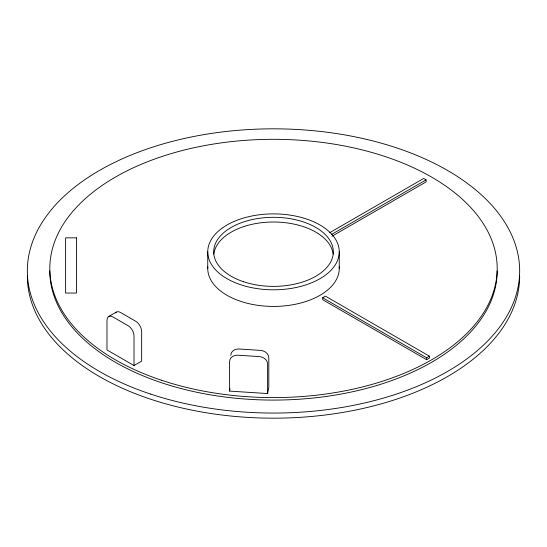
<?xml version="1.0" encoding="UTF-8"?>
<svg xmlns="http://www.w3.org/2000/svg" width="547" height="547" viewBox="0 0 547 547"><rect width="100%" height="100%" fill="white"/><g stroke="black" fill="none" stroke-linecap="round" stroke-linejoin="round"><path stroke-width="0.82" d="M230.807 355.29A8.362 6.79 11 0 1 239.121 349L260.495 350.388A8.362 6.79 11 0 1 268.809 357.752L268.809 387.351L267.606 393.56L229.596 391.098L230.048 388.767M108.703 316.501L116.354 312.084M329.547 232.783L423.658 178.452L426.099 179.86L426.099 181.912L331.988 236.242M331.25 234.615L426.099 179.86M134.015 365.54L134.015 335.94A8.362 4.827 60 0 0 128.101 325.697L112.887 316.918A8.362 4.827 60 0 0 106.973 320.33L106.973 349.93L134.015 365.54L141.659 361.129L141.659 331.53A8.362 4.827 60 0 0 135.745 321.28L120.531 312.501A8.362 4.827 60 0 0 115.41 312.959M322.662 297.746L325.431 296.153L429.402 356.179L429.402 358.121L426.633 359.714L322.662 299.688L322.662 297.746L426.633 357.779L429.402 356.179M426.633 357.779L426.633 359.714M339.256 251.839A65.756 37.962 0 0 1 240.625 284.72A65.756 37.962 0 0 1 240.625 218.964A65.756 37.962 0 0 1 339.256 251.839L339.256 268.454M267.606 393.56L267.606 363.96A8.362 6.79 11 0 0 259.292 356.589L237.911 355.208A8.362 6.79 11 0 0 229.596 361.499L229.596 391.098M207.744 251.839L207.744 268.454M519.65 276.057A246.15 142.111 0 0 1 273.5 418.175A246.15 142.111 0 0 1 27.35 276.057M497.182 270.943A223.682 129.14 0 0 1 273.5 400.083A223.682 129.14 0 0 1 49.818 270.943M339.195 266.813A65.756 37.962 0 0 1 273.5 306.423A65.756 37.962 0 0 1 207.805 266.813M213.836 254.095A59.814 34.536 0 0 1 273.5 222.014A59.814 34.536 0 0 1 333.164 254.095M76.436 237.842L65.619 237.842L65.619 293.048L76.436 293.048L76.436 237.842M150.425 394.018A246.15 142.111 0 0 0 519.65 270.943A246.15 142.111 0 0 0 150.425 147.868A246.15 142.111 0 0 0 150.425 394.018M243.593 281.746A59.814 34.536 0 0 0 333.314 251.839A59.814 34.536 0 0 0 243.593 221.932A59.814 34.536 0 0 0 243.593 281.746M161.659 380.295A223.682 129.14 0 0 0 497.182 268.454A223.682 129.14 0 0 0 161.659 156.613A223.682 129.14 0 0 0 161.659 380.295"/></g></svg>
